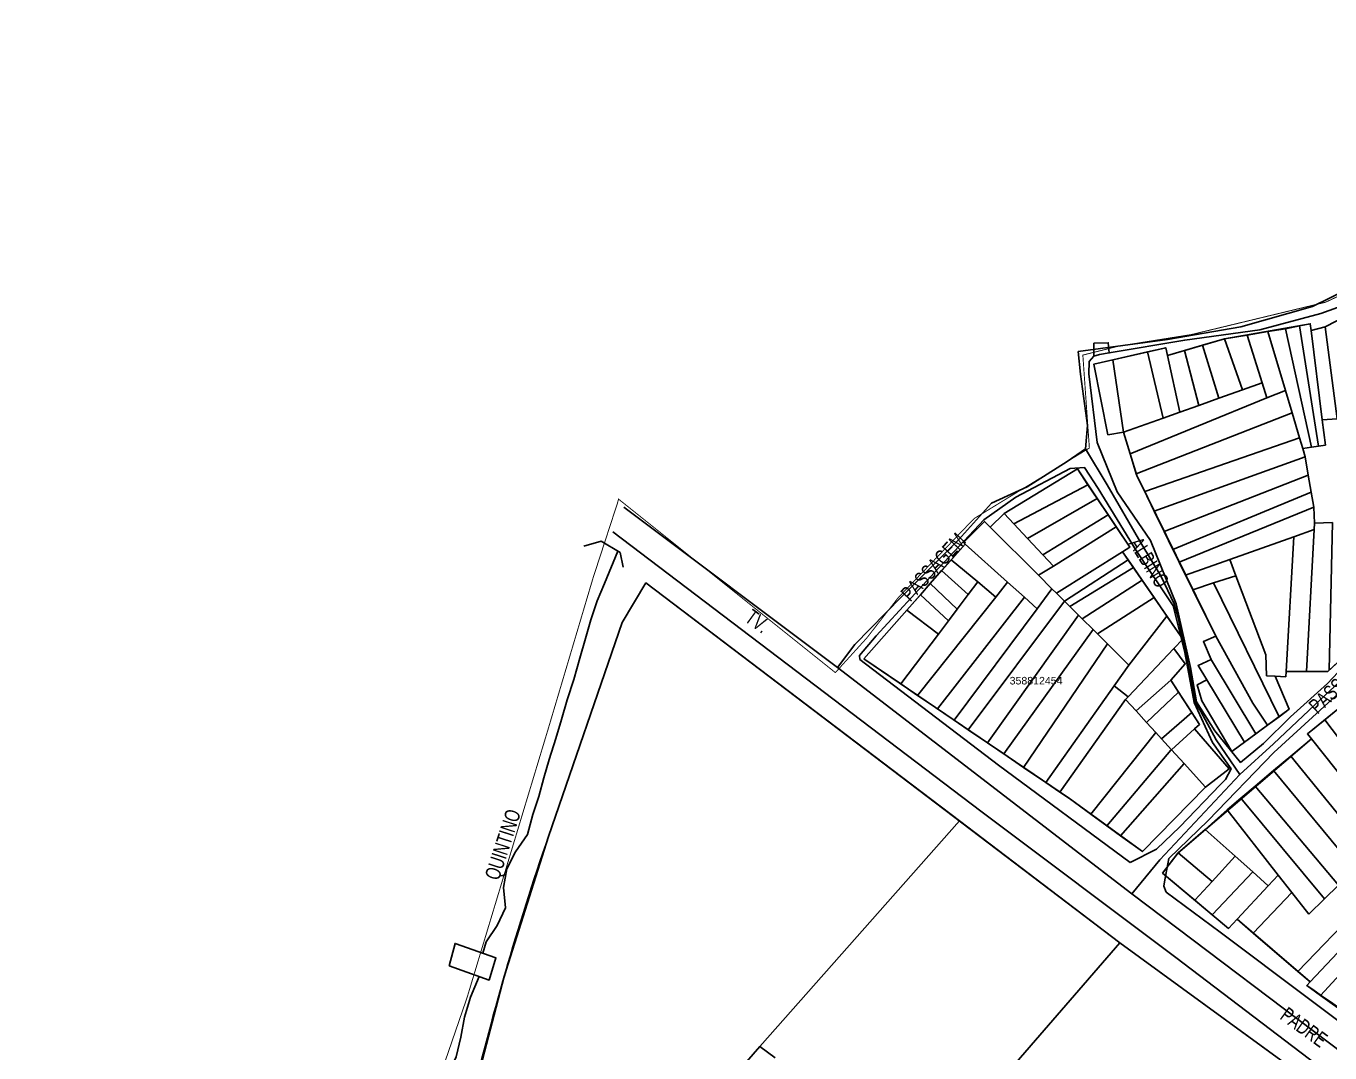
# Model space of a CAD drawing. Extents: x 201512 to 203323, y 4836571 to 4838029.
# Drawn here: x 201773.4 to 202118.3, y 4837756.9 to 4838028.5 of the extents above; entities that cross this region are included whole.
import ezdxf

# ---------------------------------------------------------------- set-up
doc = ezdxf.new("R2010")
doc.units = 0
doc.header["$LTSCALE"] = 1.5
doc.header["$MEASUREMENT"] = 0
for name, color, linetype in [('CD-MALHA-LOTES', 40, 'CONTINUOUS'), ('CD_TXT_QUADRA', 7, 'CONTINUOUS'), ('HD-CANAIS', 7, 'CONTINUOUS'), ('HD-TXT-CANAIS', 7, 'CONTINUOUS'), ('LM-LIM-SETOR-FISCAL', 7, 'CONTINUOUS'), ('RU-QUADRAS', 6, 'CONTINUOUS'), ('SV-EIXO-RUA-N-PAV', 6, 'CONTINUOUS'), ('SV-EIXO-RUA-PAV', 20, 'CONTINUOUS'), ('SV-PONTE-BUEIRO', 249, 'CONTINUOUS'), ('SV-RUA-NAO-PAV-S-GUIA-C-GUIA', 7, 'CONTINUOUS'), ('SV-RUA-PAVIM-S-GUIA-C-GUIA', 7, 'CONTINUOUS'), ('SV-TXT-RUA-N-PAV-S-GUIA-C-GUIA', 7, 'CONTINUOUS'), ('SV-TXT-RUA-PAV-S-GUIA-C-GUIA', 7, 'CONTINUOUS')]:
    doc.layers.add(name, color=color, linetype=linetype)
doc.styles.add('ARIAL', font='arial.ttf')
doc.styles.add('MONOTXT', font='arial.ttf', dxfattribs={"height": 0.2})
doc.linetypes.add('Limite', pattern='A,20,-3,[130,ltypeshp.shx,S=6.35,R=0,X=0,Y=0],-3,20', length=46)

msp = doc.modelspace()

# ---------------------------------------------------------------- linework, layer by layer
at = {"layer": 'CD-MALHA-LOTES', "linetype": 'Continuous'}
for p, q in [((202110.23, 4837949.22), (202113.1, 4837949.8)), ((202113.1, 4837949.8), (202113.32, 4837947.99)), ((202090.45, 4837945.81), (202096.37, 4837946.78)), ((202096.37, 4837946.78), (202101.89, 4837947.7)), ((202096.37, 4837946.78), (202100.34, 4837934.17)), ((202101.89, 4837947.7), (202106.58, 4837948.48)), ((202101.89, 4837947.7), (202106.53, 4837932.16)), ((202106.58, 4837948.48), (202110.23, 4837949.22)), ((202113.45, 4837917.11), (202106.58, 4837948.48)), ((202110.23, 4837949.22), (202115.3, 4837917.4)), ((202113.32, 4837947.99), (202117.05, 4837948.98)), ((202116.26, 4837924.4), (202113.32, 4837947.99)), ((202117.05, 4837948.98), (202117.22, 4837949.02)), ((202117.05, 4837948.98), (202120.22, 4837924.59)), ((202117.22, 4837949.02), (202118.31, 4837949.57)), ((202070.02, 4837942.34), (202074.87, 4837943.45)), ((202074.87, 4837943.45), (202075.31, 4837941.42)), ((202079.84, 4837942.73), (202084.64, 4837944.12)), ((202084.64, 4837944.12), (202090.45, 4837945.81)), ((202084.64, 4837944.12), (202088.89, 4837930.08)), ((202095.2, 4837932.33), (202090.45, 4837945.81)), ((202055.87, 4837939.12), (202060.89, 4837940.27)), ((202060.89, 4837940.27), (202070.02, 4837942.34)), ((202060.89, 4837940.27), (202063.69, 4837921.07)), ((202070.02, 4837942.34), (202074.15, 4837924.81)), ((202075.31, 4837941.42), (202079.84, 4837942.73)), ((202075.31, 4837941.42), (202078.59, 4837926.4)), ((202083.61, 4837928.19), (202079.84, 4837942.73)), ((202059.56, 4837920.4), (202055.87, 4837939.12)), ((202100.34, 4837934.17), (202095.2, 4837932.33)), ((202101.61, 4837930.15), (202100.34, 4837934.17)), ((202065.43, 4837915.41), (202101.61, 4837930.15)), ((202088.89, 4837930.08), (202083.61, 4837928.19)), ((202095.2, 4837932.33), (202088.89, 4837930.08)), ((202106.53, 4837932.16), (202101.61, 4837930.15)), ((202106.53, 4837932.16), (202108.3, 4837926.22)), ((202067.06, 4837910.12), (202108.3, 4837926.22)), ((202078.59, 4837926.4), (202074.15, 4837924.81)), ((202083.61, 4837928.19), (202078.59, 4837926.4)), ((202108.3, 4837926.22), (202110.26, 4837919.64)), ((202074.15, 4837924.81), (202063.69, 4837921.07)), ((202120.22, 4837924.59), (202116.26, 4837924.4)), ((202116.26, 4837924.4), (202117.1, 4837917.67)), ((202063.69, 4837921.07), (202059.56, 4837920.4)), ((202065.43, 4837915.41), (202063.69, 4837921.07)), ((202110.26, 4837919.64), (202069.3, 4837905.37)), ((202110.26, 4837919.64), (202111.12, 4837916.76)), ((202067.06, 4837910.12), (202065.43, 4837915.41)), ((202113.45, 4837917.11), (202111.12, 4837916.76)), ((202111.12, 4837916.76), (202111.75, 4837914.61)), ((202115.3, 4837917.4), (202113.45, 4837917.11)), ((202117.1, 4837917.67), (202115.3, 4837917.4)), ((202111.75, 4837914.61), (202071.82, 4837900.2)), ((202111.75, 4837914.61), (202112.57, 4837909.77)), ((202032.15, 4837899.6), (202051.5, 4837911.36)), ((202051.5, 4837911.36), (202054.3, 4837907.18)), ((202067.2, 4837909.65), (202067.06, 4837910.12)), ((202069.3, 4837905.37), (202067.2, 4837909.65)), ((202112.57, 4837909.77), (202074.44, 4837894.86)), ((202112.57, 4837909.77), (202113.34, 4837905.19)), ((202054.3, 4837907.18), (202034.73, 4837896.83)), ((202054.3, 4837907.18), (202056.71, 4837903.57)), ((202071.82, 4837900.2), (202069.3, 4837905.37)), ((202113.34, 4837905.19), (202076.78, 4837890.07)), ((202113.34, 4837905.19), (202114.01, 4837901.23)), ((202056.71, 4837903.57), (202038.31, 4837893)), ((202056.71, 4837903.57), (202059.6, 4837899.25)), ((202028.46, 4837895.94), (202032.15, 4837899.6)), ((202034.73, 4837896.83), (202032.15, 4837899.6)), ((202059.6, 4837899.25), (202042.35, 4837888.68)), ((202059.6, 4837899.25), (202061.74, 4837896.05)), ((202074.44, 4837894.86), (202071.82, 4837900.2)), ((202114.01, 4837901.23), (202078.44, 4837886.69)), ((202114.01, 4837901.23), (202114.26, 4837897.06)), ((202021.36, 4837891.87), (202026.9, 4837897.5)), ((202026.9, 4837897.5), (202028.46, 4837895.94)), ((202028.46, 4837895.94), (202041.21, 4837883.24)), ((202038.31, 4837893), (202034.73, 4837896.83)), ((202061.74, 4837896.05), (202045.14, 4837885.69)), ((202061.74, 4837896.05), (202065.35, 4837890.66)), ((202076.78, 4837890.07), (202074.44, 4837894.86)), ((202108.77, 4837893.4), (202114.17, 4837895.31)), ((202114.17, 4837895.31), (202112.12, 4837857.76)), ((202114.17, 4837895.31), (202114.26, 4837897.06)), ((202114.26, 4837897.06), (202118.96, 4837897.17)), ((202118.96, 4837897.17), (202118.09, 4837858.09)), ((202018.15, 4837887.36), (202021.8, 4837891.48)), ((202021.8, 4837891.48), (202021.36, 4837891.87)), ((202021.8, 4837891.48), (202033.05, 4837881.39)), ((202042.35, 4837888.68), (202038.31, 4837893)), ((202108.77, 4837893.4), (202091.85, 4837887.39)), ((202106.69, 4837857.76), (202108.77, 4837893.4)), ((202045.14, 4837885.69), (202042.35, 4837888.68)), ((202045.96, 4837878.51), (202063.44, 4837889.47)), ((202065.35, 4837890.66), (202063.44, 4837889.47)), ((202063.44, 4837889.47), (202064.92, 4837887.31)), ((202078.44, 4837886.69), (202076.78, 4837890.07)), ((202012.58, 4837881.05), (202015.59, 4837884.46)), ((202015.59, 4837884.46), (202018.15, 4837887.36)), ((202015.59, 4837884.46), (202022.65, 4837878.12)), ((202018.15, 4837887.36), (202025.18, 4837881.46)), ((202045.14, 4837885.69), (202041.21, 4837883.24)), ((202064.92, 4837887.31), (202048.08, 4837876.4)), ((202066.32, 4837885.28), (202049.46, 4837875.02)), ((202064.92, 4837887.31), (202066.32, 4837885.28)), ((202066.32, 4837885.28), (202068.63, 4837881.92)), ((202080.13, 4837883.23), (202078.44, 4837886.69)), ((202091.85, 4837887.39), (202080.13, 4837883.23)), ((202093.45, 4837883.13), (202091.85, 4837887.39)), ((201931.1, 4837870.72), (201937.36, 4837881.23)), ((201937.36, 4837881.23), (202020.28, 4837818.26)), ((202009.96, 4837878.09), (202012.58, 4837881.05)), ((202012.58, 4837881.05), (202019.73, 4837874.25)), ((202025.18, 4837881.46), (202022.65, 4837878.12)), ((202029.93, 4837877.47), (202025.18, 4837881.46)), ((202033.05, 4837881.39), (202029.93, 4837877.47)), ((202033.05, 4837881.39), (202037.49, 4837877.41)), ((202041.21, 4837883.24), (202044.78, 4837879.68)), ((202068.63, 4837881.92), (202052.74, 4837871.75)), ((202068.63, 4837881.92), (202071.78, 4837877.34)), ((202080.13, 4837883.23), (202082.03, 4837879.38)), ((202082.03, 4837879.38), (202087.53, 4837881.2)), ((202087.53, 4837881.2), (202093.45, 4837883.13)), ((202104.86, 4837845.82), (202087.53, 4837881.2)), ((202093.45, 4837883.13), (202101.31, 4837862.19)), ((202006.37, 4837874.03), (202009.96, 4837878.09)), ((202009.24, 4837851.47), (202029.93, 4837877.47)), ((202009.96, 4837878.09), (202017.43, 4837871.19)), ((202014.51, 4837847.88), (202037.49, 4837877.41)), ((202022.65, 4837878.12), (202019.73, 4837874.25)), ((202037.49, 4837877.41), (202040.84, 4837874.4)), ((202044.78, 4837879.68), (202040.84, 4837874.4)), ((202045.96, 4837878.51), (202044.78, 4837879.68)), ((202048.08, 4837876.4), (202045.96, 4837878.51)), ((202088.08, 4837867.09), (202082.03, 4837879.38)), ((201995, 4837861.16), (202006.37, 4837874.03)), ((202006.37, 4837874.03), (202014.79, 4837867.69)), ((202019.73, 4837874.25), (202017.43, 4837871.19)), ((202040.84, 4837874.4), (202018.86, 4837844.92)), ((202022.6, 4837842.38), (202048.08, 4837876.4)), ((202049.46, 4837875.02), (202048.08, 4837876.4)), ((202049.46, 4837875.02), (202051.79, 4837872.71)), ((202071.78, 4837877.34), (202056.8, 4837867.72)), ((202071.78, 4837877.34), (202075.2, 4837872.39)), ((201911.61, 4837814.14), (201931.1, 4837870.72)), ((202017.43, 4837871.19), (202014.79, 4837867.69)), ((202051.79, 4837872.71), (202027.75, 4837838.87)), ((202052.74, 4837871.75), (202051.79, 4837872.71)), ((202052.74, 4837871.75), (202055.66, 4837868.85)), ((202075.2, 4837872.39), (202065.12, 4837859.43)), ((202075.2, 4837872.39), (202079.36, 4837866.34)), ((202014.79, 4837867.69), (202004.82, 4837854.48)), ((202055.66, 4837868.85), (202032.04, 4837835.96)), ((202056.8, 4837867.72), (202055.66, 4837868.85)), ((202056.8, 4837867.72), (202059.43, 4837865.09)), ((202084.83, 4837865.7), (202088.08, 4837867.09)), ((202088.08, 4837867.09), (202097.88, 4837849.41)), ((202059.43, 4837865.09), (202037.28, 4837832.39)), ((202065.12, 4837859.43), (202059.43, 4837865.09)), ((202077.03, 4837863.88), (202064.9, 4837851.11)), ((202079.36, 4837866.34), (202077.03, 4837863.88)), ((202077.03, 4837863.88), (202080.02, 4837859.79)), ((202086.92, 4837860.93), (202084.83, 4837865.7)), ((202004.82, 4837854.48), (201995, 4837861.16)), ((202083.42, 4837859.34), (202086.92, 4837860.93)), ((202086.92, 4837860.93), (202086.98, 4837860.8)), ((202086.98, 4837860.8), (202098.69, 4837841.26)), ((202101.31, 4837862.19), (202101.53, 4837856.65)), ((202123.59, 4837863.13), (202118.09, 4837858.09)), ((202065.12, 4837859.43), (202061.23, 4837853.95)), ((202080.02, 4837859.79), (202076.21, 4837855.52)), ((202085.73, 4837855.54), (202083.42, 4837859.34)), ((202101.53, 4837856.65), (202103.86, 4837856.52)), ((202106.69, 4837857.76), (202106.61, 4837856.38)), ((202112.12, 4837857.76), (202106.69, 4837857.76)), ((202117.73, 4837857.76), (202112.12, 4837857.76)), ((202118.09, 4837858.09), (202117.73, 4837857.76)), ((202009.24, 4837851.47), (202004.82, 4837854.48)), ((202061.23, 4837853.95), (202043.12, 4837828.42)), ((202061.23, 4837853.95), (202064.9, 4837851.11)), ((202067.03, 4837847.34), (202076.21, 4837855.52)), ((202076.21, 4837855.52), (202078.28, 4837852.32)), ((202083.19, 4837854.28), (202085.73, 4837855.54)), ((202084.43, 4837850.01), (202083.19, 4837854.28)), ((202085.73, 4837855.54), (202095.74, 4837839.08)), ((202106.61, 4837856.38), (202103.86, 4837856.52)), ((202103.86, 4837856.52), (202107.52, 4837847.79)), ((202014.51, 4837847.88), (202009.24, 4837851.47)), ((202064.24, 4837850.41), (202046.85, 4837825.88)), ((202064.9, 4837851.11), (202064.24, 4837850.41)), ((202067.03, 4837847.34), (202064.24, 4837850.41)), ((202078.28, 4837852.32), (202069.81, 4837844.3)), ((202078.28, 4837852.32), (202081.77, 4837846.94)), ((202092.34, 4837836.57), (202084.43, 4837850.01)), ((202018.86, 4837844.92), (202014.51, 4837847.88)), ((202069.81, 4837844.3), (202067.03, 4837847.34)), ((202081.77, 4837846.94), (202073.77, 4837839.95)), ((202081.77, 4837846.94), (202083.82, 4837843.78)), ((202097.88, 4837849.41), (202101.82, 4837843.57)), ((202107.52, 4837847.79), (202104.86, 4837845.82)), ((202116.97, 4837844.99), (202121.94, 4837849.03)), ((202022.6, 4837842.38), (202018.86, 4837844.92)), ((202072.22, 4837841.65), (202069.81, 4837844.3)), ((202083.82, 4837843.78), (202082.49, 4837842.58)), ((202101.82, 4837843.57), (202098.69, 4837841.26)), ((202104.86, 4837845.82), (202101.82, 4837843.57)), ((202112.37, 4837841.25), (202116.97, 4837844.99)), ((202143.77, 4837809.54), (202116.97, 4837844.99)), ((202027.75, 4837838.87), (202022.6, 4837842.38)), ((202055.03, 4837820.05), (202072.22, 4837841.65)), ((202073.77, 4837839.95), (202072.22, 4837841.65)), ((202073.77, 4837839.95), (202076.38, 4837837.09)), ((202076.38, 4837837.09), (202082.49, 4837842.58)), ((202082.49, 4837842.58), (202091.64, 4837831.99)), ((202098.69, 4837841.26), (202095.74, 4837839.08)), ((202107.97, 4837835.4), (202113.39, 4837839.96)), ((202113.39, 4837839.96), (202112.37, 4837841.25)), ((202113.39, 4837839.96), (202133.9, 4837814.17)), ((202032.04, 4837835.96), (202027.75, 4837838.87)), ((202037.28, 4837832.39), (202032.04, 4837835.96)), ((202059.32, 4837816.93), (202076.25, 4837836.97)), ((202076.25, 4837836.97), (202076.38, 4837837.09)), ((202076.38, 4837837.09), (202079.73, 4837833.41)), ((202095.74, 4837839.08), (202092.34, 4837836.57)), ((202079.73, 4837833.41), (202062.9, 4837814.33)), ((202079.73, 4837833.41), (202085.42, 4837827.17)), ((202103.41, 4837831.56), (202107.97, 4837835.4)), ((202107.97, 4837835.4), (202129.05, 4837809.46)), ((202043.12, 4837828.42), (202037.28, 4837832.39)), ((202091.64, 4837831.99), (202085.42, 4837827.17)), ((202098.52, 4837827.45), (202103.41, 4837831.56)), ((202103.41, 4837831.56), (202124.94, 4837805.46)), ((202046.85, 4837825.88), (202043.12, 4837828.42)), ((202049.38, 4837824.16), (202046.85, 4837825.88)), ((202085.42, 4837827.17), (202068.71, 4837810.11)), ((202094.7, 4837824.23), (202098.52, 4837827.45)), ((202098.52, 4837827.45), (202120.61, 4837801.24)), ((202055.03, 4837820.05), (202049.38, 4837824.16)), ((202091.16, 4837821.14), (202094.7, 4837824.23)), ((202116.89, 4837797.62), (202094.7, 4837824.23)), ((202059.32, 4837816.93), (202055.03, 4837820.05)), ((202085.27, 4837816), (202091.16, 4837821.14)), ((202091.16, 4837821.14), (202104.6, 4837803.92)), ((202020.28, 4837818.26), (201967.52, 4837758.58)), ((202062.77, 4837785.99), (202020.28, 4837818.26)), ((202062.9, 4837814.33), (202059.32, 4837816.93)), ((202078.14, 4837809.79), (202085.27, 4837816)), ((202085.27, 4837816), (202093.23, 4837808.89)), ((201899.89, 4837777.12), (201911.61, 4837814.14)), ((202068.71, 4837810.11), (202062.9, 4837814.33)), ((202074.04, 4837804.43), (202078.14, 4837809.79)), ((202087.12, 4837802.23), (202078.14, 4837809.79)), ((202093.23, 4837808.89), (202087.12, 4837802.23)), ((202093.23, 4837808.89), (202097.88, 4837804.73)), ((202138.56, 4837808.32), (202109.85, 4837778.38)), ((202082.56, 4837797.27), (202074.04, 4837804.43)), ((202087.12, 4837802.23), (202082.56, 4837797.27)), ((202097.88, 4837804.73), (202087.18, 4837793.39)), ((202097.88, 4837804.73), (202101.96, 4837801.08)), ((202101.96, 4837801.08), (202104.6, 4837803.92)), ((202104.6, 4837803.92), (202108.22, 4837799.28)), ((202101.96, 4837801.08), (202093.75, 4837792.25)), ((202108.22, 4837799.28), (202098.02, 4837788.57)), ((202112.7, 4837793.54), (202108.22, 4837799.28)), ((202120.61, 4837801.24), (202116.89, 4837797.62)), ((202087.18, 4837793.39), (202082.56, 4837797.27)), ((202116.89, 4837797.62), (202112.7, 4837793.54)), ((202113.04, 4837775.63), (202131.27, 4837795)), ((202091.46, 4837789.79), (202087.18, 4837793.39)), ((202093.75, 4837792.25), (202091.46, 4837789.79)), ((202098.02, 4837788.57), (202093.75, 4837792.25)), ((202134.28, 4837792.2), (202115.84, 4837772.07)), ((202109.85, 4837778.38), (202098.02, 4837788.57)), ((202062.77, 4837785.99), (202010.51, 4837725.8)), ((202116.06, 4837747.13), (202062.77, 4837785.99)), ((202109.85, 4837778.38), (202113.04, 4837775.63)), ((201890.63, 4837741.58), (201899.89, 4837777.12)), ((202112.16, 4837774.7), (202113.04, 4837775.63)), ((202115.84, 4837772.07), (202112.16, 4837774.7)), ((202123.49, 4837766.62), (202115.84, 4837772.07)), ((201960.41, 4837750.41), (201967.52, 4837758.58)), ((201967.52, 4837758.58), (201971.52, 4837755.53))]:
    msp.add_line(p, q, dxfattribs=at)
at = {"layer": 'HD-CANAIS'}
for points in [[(201929.91, 4837889.63), (201926.42, 4837881.1), (201924.42, 4837876.44), (201922.83, 4837871.48), (201921.34, 4837866.48), (201919.9, 4837861.32), (201918.33, 4837855.67), (201916.51, 4837850.3), (201915.07, 4837845.05), (201913.53, 4837840.04), (201911.76, 4837834.53), (201910.32, 4837829.68), (201909.03, 4837824.68), (201907.48, 4837819.93), (201906, 4837814.62), (201902.89, 4837810.07), (201900.59, 4837805.59), (201899.65, 4837800.66), (201900.17, 4837795.26), (201897.97, 4837790.59), (201895.06, 4837786.24), (201894.18, 4837783.29)], [(201893.26, 4837777.08), (201890.93, 4837771.59), (201889.39, 4837766.34), (201888.36, 4837760.99), (201887.18, 4837755.85), (201884.93, 4837751.22), (201883.07, 4837747.24)]]:
    msp.add_lwpolyline(points, dxfattribs=at)
at = {"layer": 'LM-LIM-SETOR-FISCAL', "linetype": 'Limite', "ltscale": 0.1}
msp.add_lwpolyline([(201773.511591, 4837423.953132, 0.25, 0.25, 0), (201782.944896, 4837447.19949, 0.25, 0.25, 0), (201805.85435, 4837517.612372, 0.25, 0.25, 0), (201815.594987, 4837547.980431, 0.25, 0.25, 0), (201850.626599, 4837650.195586, 0.25, 0.25, 0), (201857.0362, 4837675.605074, 0.25, 0.25, 0), (201890.056043, 4837771.538013, 0.25, 0.25, 0), (201911.552541, 4837842.745161, 0.25, 0.25, 0), (201923.3951, 4837882.591347, 0.25, 0.25, 0), (201929.828751, 4837902.321211, 0.25, 0.25, 0), (201930.123548, 4837903.38542, 0.25, 0.25, 0), (201987.467077, 4837857.482823, 0.25, 0.25, 0), (201995.754257, 4837866.614685, 0.25, 0.25, 0), (202004.161702, 4837877.385118, 0.25, 0.25, 0), (202024.156765, 4837898.223928, 0.25, 0.25, 0), (202054.6695, 4837916.912083, 0.25, 0.25, 0), (202052.941923, 4837941.498593, 0.25, 0.25, 0), (202062.353861, 4837943.851919, 0.25, 0.25, 0), (202081.651243, 4837946.922014, 0.25, 0.25, 0), (202117.152074, 4837955.48705, 0.25, 0.25, 0), (202132.727643, 4837962.81673, 0.25, 0.25, 0)], format="xyseb", dxfattribs=at)
at = {"layer": 'RU-QUADRAS', "color": 6, "linetype": 'Continuous'}
msp.add_lwpolyline([(202128.67, 4837867.81), (202117.73, 4837857.76), (202106.69, 4837857.76), (202106.61, 4837856.38), (202103.86, 4837856.52), (202107.52, 4837847.79), (202092.34, 4837836.57), (202084.43, 4837850.01), (202083.19, 4837854.28), (202085.73, 4837855.54), (202083.42, 4837859.34), (202086.92, 4837860.93), (202084.83, 4837865.7), (202088.08, 4837867.09), (202067.2, 4837909.65), (202063.69, 4837921.07), (202059.56, 4837920.4), (202055.87, 4837939.12), (202074.87, 4837943.45), (202075.31, 4837941.42), (202090.46, 4837945.81), (202113.1, 4837949.8), (202113.32, 4837947.99), (202117.05, 4837948.98), (202145.29, 4837963.53)], dxfattribs=at)
msp.add_lwpolyline([(201995, 4837861.16), (202021.8, 4837891.48), (202021.36, 4837891.87), (202026.9, 4837897.5), (202028.46, 4837895.94), (202032.15, 4837899.6), (202051.5, 4837911.36), (202065.35, 4837890.66), (202063.44, 4837889.47), (202079.36, 4837866.34), (202077.03, 4837863.88), (202080.02, 4837859.79), (202076.21, 4837855.52), (202083.82, 4837843.78), (202082.49, 4837842.58), (202091.64, 4837831.99), (202085.42, 4837827.17), (202068.71, 4837810.11), (202049.38, 4837824.16)], close=True, dxfattribs=at)
for points in [[(201890.63, 4837741.58, -0.0258648184), (201911.61, 4837814.14), (201931.1, 4837870.72), (201937.36, 4837881.23), (202062.77, 4837785.99), (202142.73, 4837727.68)], [(202152.56, 4837743.73, 0.0303185123), (202112.16, 4837774.7), (202113.04, 4837775.63), (202093.75, 4837792.25), (202091.46, 4837789.79), (202074.04, 4837804.43), (202078.07, 4837809.73), (202113.39, 4837839.96), (202112.37, 4837841.25), (202129.85, 4837855.46)]]:
    msp.add_lwpolyline(points, format="xyb", dxfattribs=at)
at = {"layer": 'SV-EIXO-RUA-N-PAV'}
for p, q in [((202052.29, 4837936.48), (202051.67, 4837942.46)), ((202054.15, 4837922.85), (202052.29, 4837936.48)), ((202053.63, 4837916.66), (202054.15, 4837922.85)), ((202048.78, 4837913.35), (202053.63, 4837916.66)), ((202038.25, 4837906.64), (202048.78, 4837913.35)), ((202028.75, 4837902.31), (202038.25, 4837906.64)), ((202020.08, 4837892.61), (202028.75, 4837902.31)), ((202005.01, 4837877.53), (202020.08, 4837892.61)), ((201992.63, 4837864.94), (202005.01, 4837877.53)), ((201988.06, 4837858.8), (201992.63, 4837864.94))]:
    msp.add_line(p, q, dxfattribs=at)
for points in [[(202051.67, 4837942.46), (202075.31, 4837945.66), (202094.72, 4837948.97), (202113.71, 4837954.33), (202127.54, 4837961.15), (202144.68, 4837969.61), (202163.77, 4837981.17), (202179.67, 4837989.84), (202193.71, 4837997.48), (202208.78, 4838004.3), (202215.39, 4838006.77), (202225.92, 4838007.81), (202239.64, 4838010.8), (202255.95, 4838012.86), (202273.09, 4838017.82), (202293.12, 4838026.08), (202299.1, 4838028.55)], [(202065.86, 4837798.93), (202073.35, 4837807.96), (202094.51, 4837830.57), (202103.39, 4837838.62), (202114.33, 4837848.94), (202134.04, 4837867.42), (202145.4, 4837876.71), (202156.96, 4837880.42), (202173.89, 4837883.11), (202190.41, 4837887.86), (202227.15, 4837897.56), (202258.23, 4837906.95), (202280.73, 4837914.18), (202312.83, 4837924.71), (202318.40289, 4837926.831097)], [(202094.51, 4837830.57), (202088.22, 4837839.66), (202084.19, 4837847.19), (202082.61, 4837849.84), (202081.45, 4837856.63), (202078.2, 4837871.96), (202077.11, 4837875.7), (202073.66, 4837882.9), (202068.29, 4837891.78), (202059.41, 4837907.16), (202053.63, 4837916.66)]]:
    msp.add_lwpolyline(points, dxfattribs=at)
at = {"layer": 'SV-EIXO-RUA-PAV'}
for p, q in [((201931.5, 4837901.28), (201988.06, 4837858.8)), ((201988.06, 4837858.8), (202065.86, 4837798.93)), ((202065.86, 4837798.93), (202148.96, 4837736.17))]:
    msp.add_line(p, q, dxfattribs=at)
at = {"layer": 'SV-PONTE-BUEIRO'}
for points in [[(202055.86, 4837944.64), (202055.86, 4837941.23), (202057.39, 4837941.62), (202059.93, 4837942.05), (202059.65, 4837944.77)], [(201885.34, 4837779.89), (201886.88, 4837785.85), (201897.69, 4837782.06), (201895.88, 4837776.15)]]:
    msp.add_lwpolyline(points, close=True, dxfattribs=at)
msp.add_lwpolyline([(201931.38, 4837885.39), (201930.56, 4837889.24), (201925.56, 4837892.23), (201920.9, 4837890.97)], dxfattribs=at)
at = {"layer": 'SV-RUA-NAO-PAV-S-GUIA-C-GUIA'}
for points in [[(202059.93, 4837942.05), (202079.9, 4837945.45), (202099.8, 4837948.15), (202115.9, 4837952.49), (202125.73, 4837955.99)], [(202055.86, 4837941.23), (202054.6, 4837939.79), (202054.56, 4837936.53), (202056.73, 4837918.36), (202062.04, 4837905.34), (202070.84, 4837892.43), (202077.67, 4837875.65), (202081.4, 4837858.88), (202083.03, 4837849.76), (202087.87, 4837842.09), (202094.68, 4837833.73), (202100.72, 4837838.72), (202107.84, 4837845.8), (202117.65, 4837854.6), (202127.51, 4837865.12)], [(202074.64, 4837802.67), (202075.73, 4837808.28), (202086.08, 4837818.4), (202103.44, 4837836.35), (202126.99, 4837857.89), (202138.61, 4837868.1), (202146.33, 4837873.39), (202151.66, 4837875.61), (202160.38, 4837877.77), (202171.73, 4837879.58), (202186.64, 4837882.92), (202191.35, 4837883.97), (202210.82, 4837888.72), (202233.25, 4837894.89), (202256.83, 4837902.01), (202282.93, 4837911.91), (202308.21, 4837919.92), (202318.402863, 4837923.74107)], [(202065.5, 4837807.26), (202072.39, 4837810.76), (202078.59, 4837816.67), (202089.28, 4837827.76), (202090.68, 4837829.2), (202092.14, 4837832.05), (202087.22, 4837838.97), (202082.42, 4837849.62), (202079.95, 4837862.79), (202076.86, 4837875.16), (202067.08, 4837889.76), (202057.02, 4837906.19), (202053.39, 4837911.75), (202049.6, 4837911.53), (202035.26, 4837903.91), (202026.77, 4837897.92), (202013.71, 4837884.01), (201998.25, 4837867.22), (201993.82, 4837862.03), (201993.95, 4837860.93)]]:
    msp.add_lwpolyline(points, dxfattribs=at)
at = {"layer": 'SV-RUA-PAVIM-S-GUIA-C-GUIA'}
for p, q in [((202025.95, 4837820.86), (201928.567204, 4837894.770331)), ((202077.54, 4837782.12), (202025.95, 4837820.86)), ((202134.57, 4837738.74), (202077.54, 4837782.12))]:
    msp.add_line(p, q, dxfattribs=at)
for points in [[(201993.95, 4837860.93), (202030.66, 4837833.02), (202065.5, 4837807.26)], [(202074.64, 4837802.67), (202074.39, 4837800.96), (202074.99, 4837799.43), (202089.31, 4837788.79), (202135.99, 4837753.71), (202152.67, 4837741.28), (202154.11, 4837741.53)]]:
    msp.add_lwpolyline(points, dxfattribs=at)

# ---------------------------------------------------------------- texts
at = {"layer": 'CD_TXT_QUADRA', "color": 7, "linetype": 'Continuous', "style": 'MONOTXT'}
msp.add_text('358812454', height=2, dxfattribs=at).set_placement((202033.58, 4837854.35))
at = {"layer": 'HD-TXT-CANAIS', "style": 'ARIAL', "width": 0.7}
msp.add_text('QUINTINO', height=4, rotation=72, dxfattribs=at).set_placement((201898.436978, 4837802.292213))
at = {"layer": 'SV-TXT-RUA-N-PAV-S-GUIA-C-GUIA', "style": 'ARIAL', "width": 0.7}
for s, rotation, p in [('PASSAGEM', 47, (202007.34, 4837876.04)), ('ALBINO', 302, (202065.02, 4837891.68)), ('PASSAGEM', 43, (202115.06, 4837846.31))]:
    msp.add_text(s, height=4, rotation=rotation, dxfattribs=at).set_placement(p)
at = {"layer": 'SV-TXT-RUA-PAV-S-GUIA-C-GUIA', "style": 'ARIAL', "width": 0.7}
for s, p in [('TV.', (201963.226047, 4837871.261123)), ('PADRE', (202104.825067, 4837766.009694))]:
    msp.add_text(s, height=4, rotation=324, dxfattribs=at).set_placement(p)

doc.saveas('drawing.dxf')
